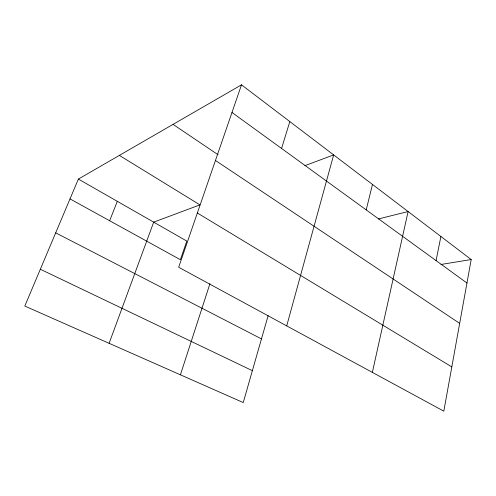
<?xml version="1.0" encoding="UTF-8"?>
<svg xmlns="http://www.w3.org/2000/svg" width="496" height="496" viewBox="0 0 496 496"><rect width="100%" height="100%" fill="white"/><g stroke="black" fill="none" stroke-linecap="round" stroke-linejoin="round"><path stroke-width="0.74" d="M471.2 259.538L443.821 411.172L178.665 267.245L241.509 84.828L471.2 259.538L440.987 264.467M436.071 260.605L440.901 236.493M372.353 372.384L408.103 211.544L378.318 218.965M366.203 209.889L372.484 184.45M286.707 325.891L333.659 154.919L304.91 165.658M268.138 315.617L243.245 402.566L24.8 306.069L78.38 179.075L241.509 84.828M281.567 148.453L289.825 121.576M180.42 374.815L209.951 283.656M109.108 343.313L153.692 222.146L199.931 204.873L119.369 155.397M109.659 220.745L117.304 201.333M40.337 269.247L252.377 370.667M55.695 232.847L261.473 338.898M70.017 198.908L180.389 259.706L186.812 241.087L78.38 179.075M197.352 213.001L451.813 366.904M215.45 160.475L459.674 323.38M173.061 124.372L218.085 154.74M231.985 112.468L466.959 283.024"/></g></svg>
